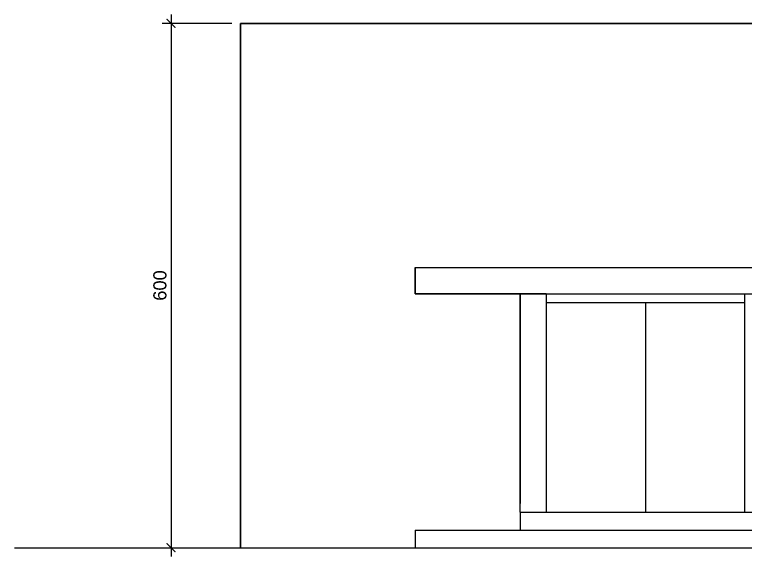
# Model space of a CAD drawing. Header units: centimetres. Extents: x -3096 to 17897, y -3131 to 15798.
# Drawn here: x 1753 to 2589, y 2029 to 2649 of the extents above; entities that cross this region are included whole.
import ezdxf

# ---------------------------------------------------------------- set-up
doc = ezdxf.new("R2010")
doc.units = ezdxf.units.CM
doc.layers.add('A-ANNO SYMB', color=3, linetype='Continuous', lineweight=13)
doc.layers.add('arredi', color=1, linetype='Continuous')
doc.layers.add('piu', color=6, linetype='Continuous')
doc.styles.get("Standard").update_dxf_attribs({"font": 'arial.ttf'})
doc.dimstyles.new('1_100', dxfattribs={"dimtxt": 15, "dimasz": 10, "dimexe": 10, "dimexo": 10, "dimgap": 5, "dimtad": 2, "dimdec": 0, "dimtxsty": 'Standard', "dimblk": 'ARCHTICK', "dimcen": 2.5, "dimdle": 10, "dimadec": 0, "dimazin": 0, "dimtfac": 1, "dimtdec": 0, "dimtmove": 0, "dimatfit": 3, "dimldrblk": 'ARCHTICK', "dimfxl": 1, "dimarcsym": 0})

# ---------------------------------------------------------------- blocks, each defined once
blk = doc.blocks.new('_ArchTick')
at = {"color": 0, "linetype": 'ByBlock', "const_width": 0.15}
blk.add_lwpolyline([(-0.5, -0.5), (0.5, 0.5)], dxfattribs=at)
blk = doc.blocks.new('*D37')
at = {"layer": 'A-ANNO SYMB', "color": 0, "lineweight": -2, "transparency": 16777216}
for p, q in [((1931.57, 2649.29), (1931.57, 2029.29)), ((2001.1, 2639.29), (1921.57, 2639.29))]:
    blk.add_line(p, q, dxfattribs=at)
at = {"layer": 'Defpoints', "color": 0, "transparency": 16777216}
for p in [(2011.1, 2639.29), (1931.57, 2039.29), (1931.57, 2039.29)]:
    blk.add_point(p, dxfattribs=at)
at = {"layer": 'A-ANNO SYMB', "color": 0, "lineweight": -2, "transparency": 16777216, "xscale": 10, "yscale": 10, "zscale": 10}
for p, rotation in [((1931.57, 2639.29), 90), ((1931.57, 2039.29), 270)]:
    blk.add_blockref('_ArchTick', p, dxfattribs=dict(at, rotation=rotation))
at = {"layer": 'A-ANNO SYMB', "color": 0, "transparency": 16777216, "insert": (1918.91, 2339.29), "char_height": 15, "attachment_point": 5, "rotation": 90}
blk.add_mtext('600', dxfattribs=at)

msp = doc.modelspace()

# ---------------------------------------------------------------- linework, layer by layer
for p, q in [((2011.1, 2039.23), (2011.1, 2639.23)), ((2361.1, 2059.23), (2361.1, 2059.23)), ((2211.1, 2043.13), (2211.1, 2043.13)), ((1752.53, 2039.23), (2211.1, 2039.23)), ((2211.1, 2039.23), (3811.1, 2039.23))]:
    msp.add_line(p, q)
at = {"layer": 'arredi'}
for p, q in [((2588.1, 2329.89), (2588.1, 2079.89)), ((2361.42, 2319.89), (2588.1, 2319.89)), ((2474.92, 2319.89), (2474.92, 2079.82))]:
    msp.add_line(p, q, dxfattribs=at)
at = {"layer": 'piu'}
for p, q in [((2011.1, 2639.23), (4011.1, 2639.23)), ((2991.87, 2639.23), (2011.1, 2639.23)), ((2011.1, 2639.23), (2011.1, 2039.23)), ((2211.1, 2359.89), (3661.1, 2359.89)), ((2211.1, 2359.89), (2211.1, 2329.89)), ((2211.1, 2329.89), (2211.1, 2359.89)), ((2211.1, 2329.89), (3661.1, 2329.89)), ((2361.1, 2329.89), (2211.1, 2329.89)), ((2331.42, 2079.89), (2331.42, 2329.89)), ((2331.42, 2329.89), (2331.42, 2089.89)), ((2331.42, 2079.89), (2331.42, 2329.89)), ((2331.42, 2329.89), (2361.1, 2329.89)), ((2361.42, 2079.89), (2361.42, 2329.89)), ((2331.42, 2079.89), (3691.42, 2079.23)), ((2331.42, 2079.89), (2331.42, 2059.23)), ((2211.1, 2059.23), (3811.1, 2059.23)), ((2211.1, 2059.23), (2211.1, 2039.23))]:
    msp.add_line(p, q, dxfattribs=at)

# ---------------------------------------------------------------- dimensions: what is measured, and where the dimension line sits
at = {"layer": 'A-ANNO SYMB'}
dim = msp.add_linear_dim(base=(1931.57, 2039.29), p1=(2011.1, 2639.29), p2=(1931.57, 2039.29), angle=90, dimstyle='1_100', dxfattribs=at)
dim.commit()
dim.dimension.update_dxf_attribs({"geometry": '*D37', "text_midpoint": (1918.91, 2339.29)})

doc.saveas('drawing.dxf')
